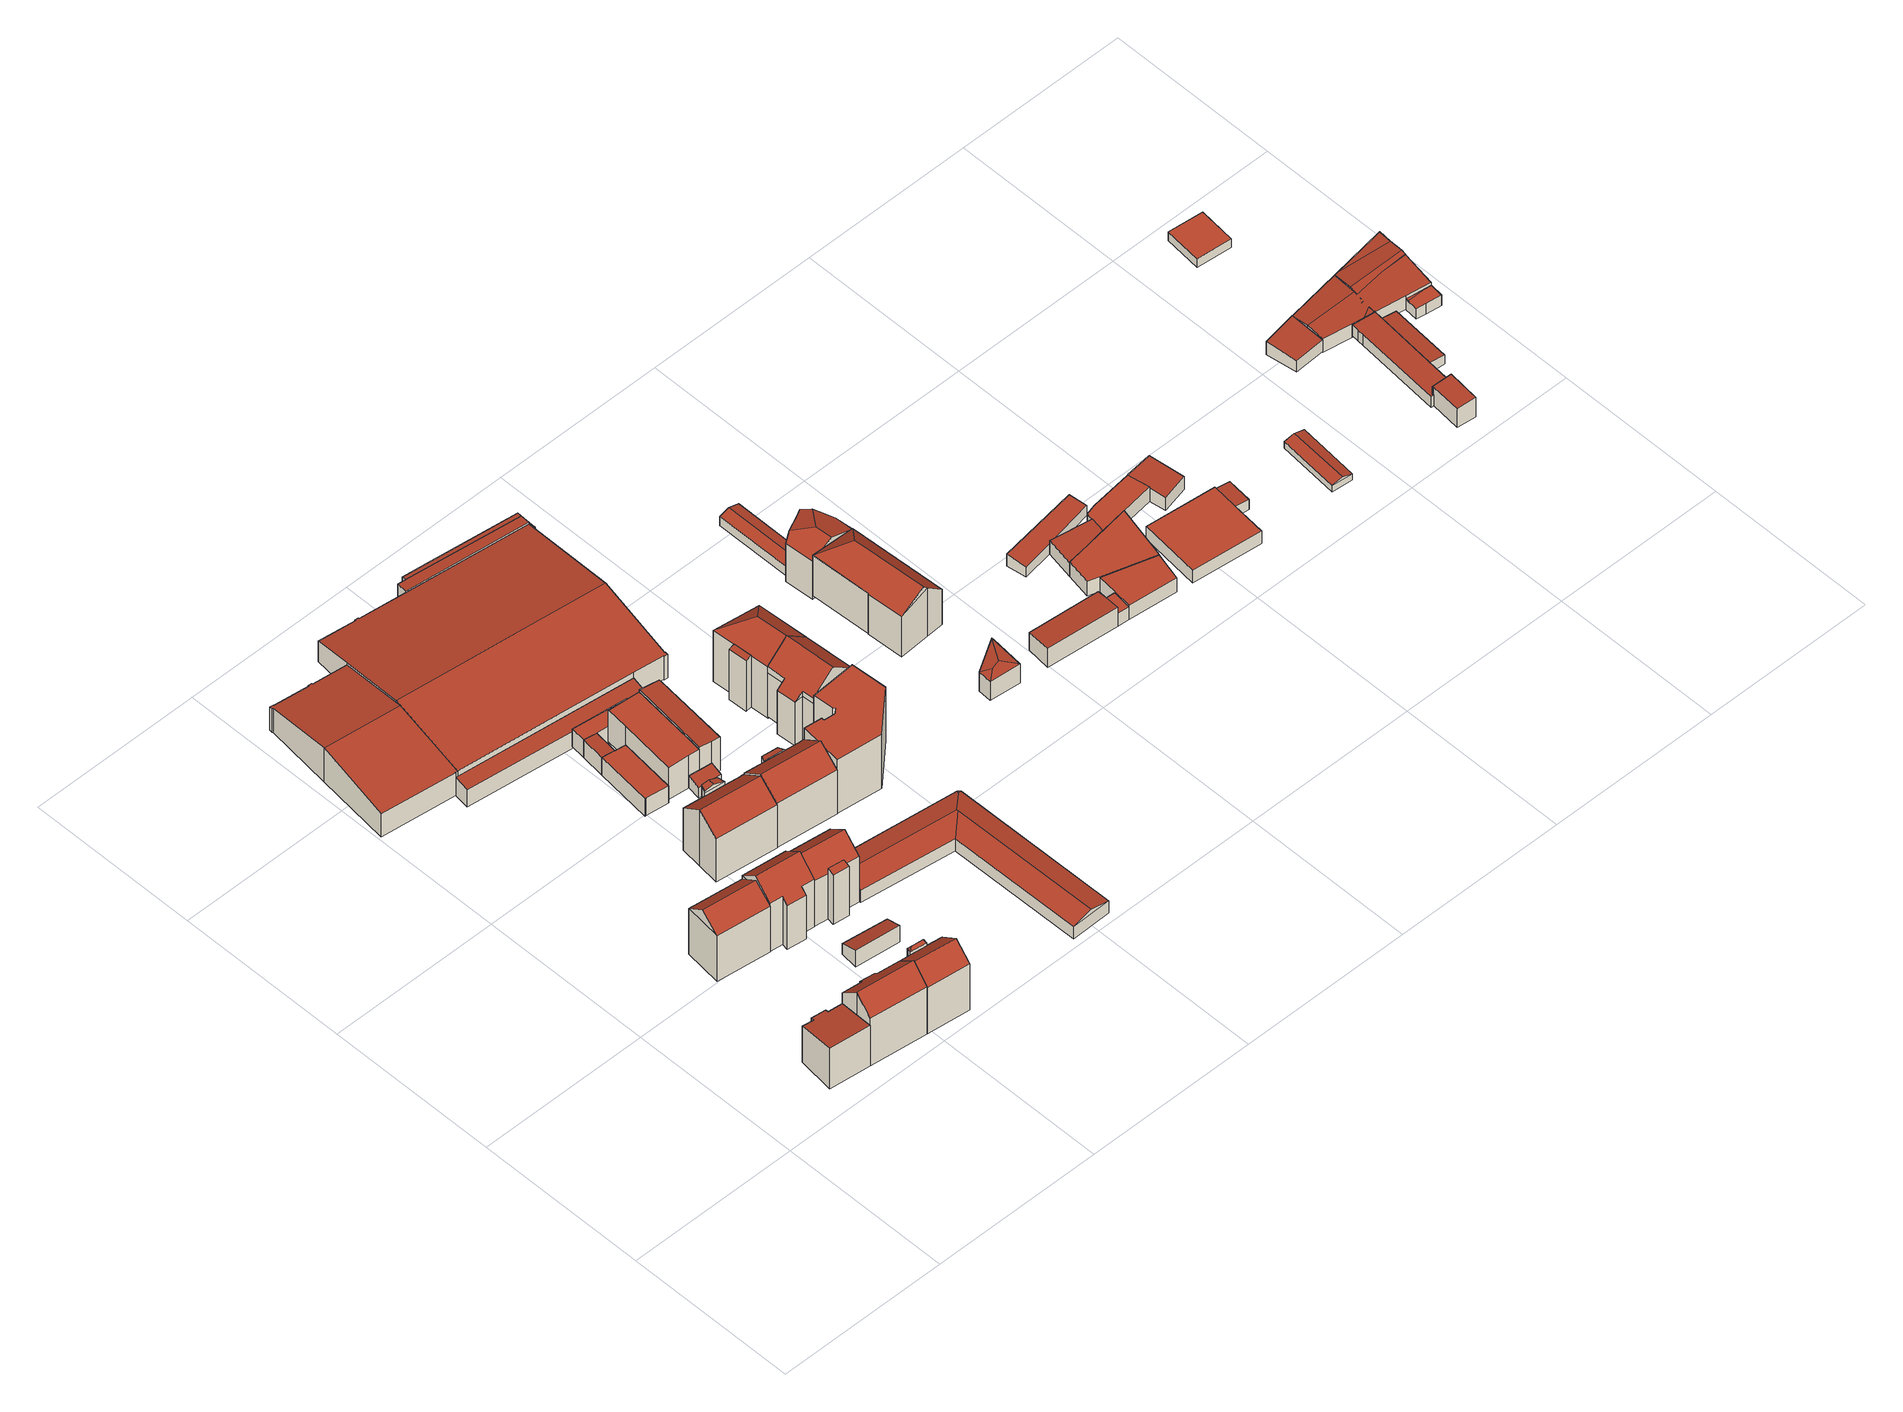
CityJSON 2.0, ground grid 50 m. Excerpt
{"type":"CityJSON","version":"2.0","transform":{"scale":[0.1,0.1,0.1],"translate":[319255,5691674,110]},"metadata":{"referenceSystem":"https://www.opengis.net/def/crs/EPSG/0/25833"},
"CityObjects":{
"building1":{"type":"Building","attributes":{"Dachtyp_tdc":"tdcPolyFlatRoof","Gemeindeschluessel":14713000,"Dachneigung":8.55,"QualitaetDacherkennung":63,"Geometrietyp2DReferenz":"3000","function":"31001_9998","roofType":"2100","measuredHeight":13.98},"geometry":[{"type":"MultiSurface","lod":"2","boundaries":[[[0,1,2,3]],[[1,4,5,2]],[[4,6,7,5]],[[6,8,9,7]],[[8,10,11,9]],[[10,12,13,11]],[[12,14,15,13]],[[14,0,3,15]],[[14,12,10,8,6,4,1,0]],[[3,2,5,7,9,11,13,15]]],"semantics":{"surfaces":[{"type":"WallSurface"},{"type":"RoofSurface"},{"type":"GroundSurface"}],"values":[0,0,0,0,0,0,0,0,1,2]}}]},
"building2":{"type":"Building","attributes":{"Dachtyp_tdc":"tdcGableRoof","Gemeindeschluessel":14713000,"Dachneigung":40.74,"QualitaetDacherkennung":62,"Geometrietyp2DReferenz":"3000","function":"31001_9998","roofType":"3100","measuredHeight":20.69},"geometry":[{"type":"MultiSurface","lod":"2","boundaries":[[[16,17,18,19]],[[17,20,21,18]],[[20,22,23,21]],[[22,24,25,23]],[[24,26,27,25]],[[26,28,29,27]],[[28,30,31,29]],[[30,32,33,31]],[[32,34,35,33]],[[34,16,19,35]],[[30,28,26,24,22,20,17,16]],[[16,34,32,30]],[[19,18,21,23,25,27,29,31,33,35]]],"semantics":{"surfaces":[{"type":"WallSurface"},{"type":"RoofSurface"},{"type":"GroundSurface"}],"values":[0,0,0,0,0,0,0,0,0,0,1,1,2]}}]},
"building3":{"type":"Building","attributes":{"Dachtyp_tdc":"tdcFreeFormRoof","Gemeindeschluessel":14713000,"Dachneigung":36.18,"QualitaetDacherkennung":68,"Geometrietyp2DReferenz":"3000","function":"31001_9998","roofType":"5000","measuredHeight":19.7},"geometry":[{"type":"MultiSurface","lod":"2","boundaries":[[[36,37,38,39]],[[37,40,41,38]],[[40,42,43,41]],[[42,36,39,43]],[[44,37,36,45]],[[40,44,45,42]],[[40,37,44]],[[36,42,45]],[[39,38,41,43]]],"semantics":{"surfaces":[{"type":"WallSurface"},{"type":"RoofSurface"},{"type":"GroundSurface"}],"values":[0,0,0,0,1,1,0,0,2]}}]},
"building4":{"type":"Building","attributes":{"Gemeindeschluessel":14713000,"Geometrietyp2DReferenz":"3000","function":"31001_9998","roofType":"9999"},"children":["building4-1","building4-2"]},
"building4-1":{"type":"BuildingPart","attributes":{"Dachtyp_tdc":"tdcGableRoof","Dachneigung":37.75,"QualitaetDacherkennung":62,"Geometrietyp2DReferenz":"3000","roofType":"3100","measuredHeight":20.09},"parents":["building4"],"geometry":[{"type":"MultiSurface","lod":"2","boundaries":[[[46,47,48,49]],[[47,50,51,48]],[[52,53,54,55]],[[53,56,57,54]],[[56,58,59,57]],[[58,60,61,59]],[[60,62,63,61]],[[62,46,49,63]],[[58,56,53,52,50,47,46]],[[46,62,60,58]],[[49,48,51,55,54,57,59,61,63]],[[52,55,51,50]]],"semantics":{"surfaces":[{"type":"WallSurface"},{"type":"RoofSurface"},{"type":"GroundSurface"},{"type":"ClosureSurface"}],"values":[0,0,0,0,0,0,0,0,1,1,2,3]}}]},
"building4-2":{"type":"BuildingPart","attributes":{"Dachtyp_tdc":"tdcFreeFormRoof","Dachneigung":59.88,"QualitaetDacherkennung":22,"Geometrietyp2DReferenz":"3000","roofType":"5000","measuredHeight":17.81},"parents":["building4"],"geometry":[{"type":"MultiSurface","lod":"2","boundaries":[[[64,65,66,67]],[[65,68,54,66]],[[68,69,52,55,54]],[[70,64,67,51,50]],[[71,69,68,65]],[[72,71,65,64]],[[72,64,70]],[[71,72,70,69]],[[67,66,54,55,51]],[[50,52,69,70]],[[50,51,55,52]]],"semantics":{"surfaces":[{"type":"WallSurface"},{"type":"RoofSurface"},{"type":"GroundSurface"},{"type":"ClosureSurface"}],"values":[0,0,0,0,1,1,1,1,2,0,3]}}]},
"building5":{"type":"Building","attributes":{"Dachtyp_tdc":"tdcFreeFormRoof","Gemeindeschluessel":14713000,"Dachneigung":38.93,"QualitaetDacherkennung":70,"Geometrietyp2DReferenz":"3000","function":"31001_9998","roofType":"5000","measuredHeight":21},"geometry":[{"type":"MultiSurface","lod":"2","boundaries":[[[73,74,75,76]],[[74,77,78,75]],[[77,79,80,78]],[[79,81,82,80]],[[81,83,84,82]],[[83,85,86,84]],[[85,87,88,86]],[[87,73,76,88]],[[89,77,74,90]],[[87,85,83,81,79,89,90,73]],[[79,77,89]],[[74,73,90]],[[76,75,78,80,82,84,86,88]]],"semantics":{"surfaces":[{"type":"WallSurface"},{"type":"RoofSurface"},{"type":"GroundSurface"}],"values":[0,0,0,0,0,0,0,0,1,1,0,0,2]}}]},
"building6":{"type":"Building","attributes":{"Dachtyp_tdc":"tdcPolyFlatRoof","Gemeindeschluessel":14713000,"Dachneigung":20.91,"QualitaetDacherkennung":75,"Geometrietyp2DReferenz":"3000","function":"31001_9998","roofType":"2100","measuredHeight":5.64},"geometry":[{"type":"MultiSurface","lod":"2","boundaries":[[[91,92,93,94]],[[92,95,96,93]],[[95,97,98,96]],[[97,91,94,98]],[[97,95,92,91]],[[94,93,96,98]]],"semantics":{"surfaces":[{"type":"WallSurface"},{"type":"RoofSurface"},{"type":"GroundSurface"}],"values":[0,0,0,0,1,2]}}]},
"building7":{"type":"Building","attributes":{"Gemeindeschluessel":14713000,"Geometrietyp2DReferenz":"3000","function":"31001_9998","roofType":"9999"},"children":["building7-1","building7-2"]},
"building7-1":{"type":"BuildingPart","attributes":{"Dachtyp_tdc":"tdcPolyFlatRoof","Dachneigung":16.16,"QualitaetDacherkennung":79,"Geometrietyp2DReferenz":"3000","roofType":"2100","measuredHeight":17.42},"parents":["building7"],"geometry":[{"type":"MultiSurface","lod":"2","boundaries":[[[99,100,101,102,103]],[[104,105,106]],[[104,107,108,105]],[[107,99,103,108]],[[107,104,100,99]],[[103,102,105,108]],[[104,106,101,100]],[[106,105,102,101]]],"semantics":{"surfaces":[{"type":"WallSurface"},{"type":"RoofSurface"},{"type":"GroundSurface"},{"type":"ClosureSurface"}],"values":[0,0,0,0,1,2,0,3]}}]},
"building7-2":{"type":"BuildingPart","attributes":{"Dachtyp_tdc":"tdcGableRoof","Dachneigung":40.2,"QualitaetDacherkennung":56,"Geometrietyp2DReferenz":"3000","roofType":"3100","measuredHeight":20.15},"parents":["building7"],"geometry":[{"type":"MultiSurface","lod":"2","boundaries":[[[101,109,110,102]],[[109,111,112,110]],[[111,113,114,112]],[[113,115,116,114]],[[115,117,118,116]],[[117,119,120,118]],[[119,106,105,120]],[[117,115,113,111]],[[111,109,101,106,119,117]],[[102,110,112,114,116,118,120,105]],[[102,105,106,101]]],"semantics":{"surfaces":[{"type":"WallSurface"},{"type":"RoofSurface"},{"type":"GroundSurface"},{"type":"ClosureSurface"}],"values":[0,0,0,0,0,0,0,1,1,2,3]}}]},
"building8":{"type":"Building","attributes":{"Gemeindeschluessel":14713000,"Geometrietyp2DReferenz":"3000","function":"31001_9998","roofType":"9999"},"children":["building8-1","building8-2"]},
"building8-1":{"type":"BuildingPart","attributes":{"Dachtyp_tdc":"tdcGableRoof","Dachneigung":37.31,"QualitaetDacherkennung":76,"Geometrietyp2DReferenz":"3000","roofType":"3100","measuredHeight":19.15},"parents":["building8"],"geometry":[{"type":"MultiSurface","lod":"2","boundaries":[[[121,122,123,124]],[[122,125,126,123]],[[125,127,128,126]],[[127,129,130,128]],[[131,132,133,134]],[[132,135,136,133]],[[135,137,138,136]],[[137,139,140,138]],[[139,141,142,140]],[[141,143,144,142]],[[143,145,146,144]],[[145,147,148,146]],[[147,149,150,148]],[[149,121,124,150]],[[145,143,141,139,137,135,132,131,129,127,125,122]],[[122,121,149,147,145]],[[124,123,126,128,130,134,133,136,138,140,142,144,146,148,150]],[[134,130,129,131]]],"semantics":{"surfaces":[{"type":"WallSurface"},{"type":"RoofSurface"},{"type":"GroundSurface"},{"type":"ClosureSurface"}],"values":[0,0,0,0,0,0,0,0,0,0,0,0,0,0,1,1,2,3]}}]},
"building8-2":{"type":"BuildingPart","attributes":{"Dachtyp_tdc":"tdcGableRoof","Dachneigung":18.4,"QualitaetDacherkennung":26,"Geometrietyp2DReferenz":"3000","roofType":"3100","measuredHeight":16.62},"parents":["building8"],"geometry":[{"type":"MultiSurface","lod":"2","boundaries":[[[128,151,152,133,134,130]],[[153,154,151,128]],[[154,155,152,151]],[[155,156,133,152]],[[156,157,131,134,133]],[[158,153,128,130,129]],[[159,160,161,162,163]],[[156,164,162,161,157]],[[155,164,156]],[[154,163,162,164,155]],[[153,159,163,154]],[[158,160,159,153]],[[157,161,160,158]],[[129,131,157,158]],[[129,130,134,131]]],"semantics":{"surfaces":[{"type":"GroundSurface"},{"type":"WallSurface"},{"type":"RoofSurface"},{"type":"ClosureSurface"}],"values":[0,1,1,1,1,1,2,2,1,1,1,1,1,1,3]}}]},
"building9":{"type":"Building","attributes":{"Gemeindeschluessel":14713000,"Geometrietyp2DReferenz":"3000","function":"31001_9998","roofType":"9999"},"children":["building9-1","building9-2","building9-3"]},
"building9-1":{"type":"BuildingPart","attributes":{"Dachtyp_tdc":"tdcPolyFlatRoof","Dachneigung":0,"QualitaetDacherkennung":80,"Geometrietyp2DReferenz":"3000","roofType":"1000","measuredHeight":5.87},"parents":["building9"],"geometry":[{"type":"MultiSurface","lod":"2","boundaries":[[[165,166,167,168,169]],[[166,170,171,167]],[[170,172,173,171]],[[172,174,175,173]],[[174,176,177,175]],[[174,172,170,166,165,178,176]],[[177,168,167,171,173,175]],[[169,178,165]],[[168,177,176,178,169]]],"semantics":{"surfaces":[{"type":"WallSurface"},{"type":"RoofSurface"},{"type":"GroundSurface"},{"type":"ClosureSurface"}],"values":[0,0,0,0,0,1,2,0,3]}}]},
"building9-2":{"type":"BuildingPart","attributes":{"Dachtyp_tdc":"tdcPolyFlatRoof","Dachneigung":4.27,"QualitaetDacherkennung":74,"Geometrietyp2DReferenz":"3000","roofType":"2100","measuredHeight":6.01},"parents":["building9"],"geometry":[{"type":"MultiSurface","lod":"2","boundaries":[[[179,169,168,180]],[[181,182,183,177,176]],[[181,178,169,179,184,182]],[[183,180,168,177]],[[179,180,183,182,184]],[[176,178,181]],[[177,168,169,178,176]]],"semantics":{"surfaces":[{"type":"WallSurface"},{"type":"RoofSurface"},{"type":"GroundSurface"},{"type":"ClosureSurface"}],"values":[0,0,1,2,3,0,3]}}]},
"building9-3":{"type":"BuildingPart","attributes":{"Dachtyp_tdc":"tdcPolyFlatRoof","Dachneigung":0,"QualitaetDacherkennung":59,"Geometrietyp2DReferenz":"3000","roofType":"1000","measuredHeight":5.96},"parents":["building9"],"geometry":[{"type":"MultiSurface","lod":"2","boundaries":[[[185,186,187,188]],[[186,189,190,187]],[[189,191,192,190]],[[191,193,179,180,192]],[[182,194,195,183]],[[194,185,188,195]],[[194,182,184,193,191,189,186,185]],[[188,187,190,192,180,183,195]],[[184,179,193]],[[183,180,179,184,182]]],"semantics":{"surfaces":[{"type":"WallSurface"},{"type":"RoofSurface"},{"type":"GroundSurface"},{"type":"ClosureSurface"}],"values":[0,0,0,0,0,0,1,2,0,3]}}]},
"building10":{"type":"Building","attributes":{"Gemeindeschluessel":14713000,"Geometrietyp2DReferenz":"3000","function":"31001_2000","roofType":"9999"},"children":["building10-1","building10-2","building10-3","building10-4","building10-5"]},
"building10-1":{"type":"BuildingPart","attributes":{"Dachtyp_tdc":"tdcPolyFlatRoof","Dachneigung":4.97,"QualitaetDacherkennung":54,"Geometrietyp2DReferenz":"3000","roofType":"2100","measuredHeight":7.38},"parents":["building10"],"geometry":[{"type":"MultiSurface","lod":"2","boundaries":[[[196,197,198,199,200]],[[197,201,202,198]],[[203,204,205,201,197,196]],[[199,198,202,206,207]],[[206,202,201,205]],[[207,206,205,204,203,208]],[[200,208,203,196]],[[200,199,207,208]]],"semantics":{"surfaces":[{"type":"WallSurface"},{"type":"RoofSurface"},{"type":"GroundSurface"},{"type":"ClosureSurface"}],"values":[0,0,1,2,3,3,0,3]}}]},
"building10-2":{"type":"BuildingPart","attributes":{"Dachtyp_tdc":"tdcPolyFlatRoof","Dachneigung":4.65,"QualitaetDacherkennung":48,"Geometrietyp2DReferenz":"3000","roofType":"2100","measuredHeight":7.55},"parents":["building10"],"geometry":[{"type":"MultiSurface","lod":"2","boundaries":[[[209,210,202,201]],[[209,211,212,210]],[[211,213,214,212]],[[213,215,216,214]],[[215,217,218,216]],[[217,219,220,221,218]],[[222,219,217,215,213,211,209,201,205,204,203]],[[207,206,202,210,212,214,216,218,221,223]],[[205,206,207,208,203,204]],[[201,202,206,205]],[[224,220,219,222]],[[224,223,221,220]],[[203,208,224,222]],[[208,207,223,224]]],"semantics":{"surfaces":[{"type":"WallSurface"},{"type":"RoofSurface"},{"type":"GroundSurface"},{"type":"ClosureSurface"}],"values":[0,0,0,0,0,0,1,2,3,3,0,3,0,3]}}]},
"building10-3":{"type":"BuildingPart","attributes":{"Dachtyp_tdc":"tdcPolyFlatRoof","Dachneigung":5.81,"QualitaetDacherkennung":66,"Geometrietyp2DReferenz":"3000","roofType":"2100","measuredHeight":6.08},"parents":["building10"],"geometry":[{"type":"MultiSurface","lod":"2","boundaries":[[[225,226,227,228]],[[226,229,230,227]],[[229,231,232,230]],[[231,233,234,232]],[[233,231,229,226,225,235]],[[228,227,230,232,234,236]],[[236,234,233,235]],[[228,236,235,225]]],"semantics":{"surfaces":[{"type":"WallSurface"},{"type":"RoofSurface"},{"type":"GroundSurface"},{"type":"ClosureSurface"}],"values":[0,0,0,0,1,2,3,3]}}]},
"building10-4":{"type":"BuildingPart","attributes":{"Dachtyp_tdc":"tdcGableRoof","Dachneigung":10.04,"QualitaetDacherkennung":28,"Geometrietyp2DReferenz":"3000","roofType":"3100","measuredHeight":11.63},"parents":["building10"],"geometry":[{"type":"MultiSurface","lod":"2","boundaries":[[[237,238,239,232]],[[238,240,241,239]],[[240,242,243,241]],[[242,244,245,243]],[[244,246,247,245]],[[246,248,249,247]],[[248,250,251,249]],[[250,252,253,251]],[[252,254,255,253]],[[254,256,257,255]],[[256,258,259,257]],[[258,260,261,259]],[[262,263,234,236]],[[263,237,232,234]],[[264,265,260,258,256,254,252,250,248,246,244,242,240]],[[240,238,237,263,262,264]],[[232,239,241,243,245,247,249,251,253,255,257,259,261,266,267,236,234]],[[267,266,265,264]],[[266,261,260,265]],[[267,264,262,236]]],"semantics":{"surfaces":[{"type":"WallSurface"},{"type":"RoofSurface"},{"type":"GroundSurface"},{"type":"ClosureSurface"}],"values":[0,0,0,0,0,0,0,0,0,0,0,0,0,0,1,1,2,3,3,3]}}]},
"building10-5":{"type":"BuildingPart","attributes":{"Dachtyp_tdc":"tdcGableRoof","Dachneigung":10.08,"QualitaetDacherkennung":21,"Geometrietyp2DReferenz":"3000","roofType":"3100","measuredHeight":12.18},"parents":["building10"],"geometry":[{"type":"MultiSurface","lod":"2","boundaries":[[[268,269,270,271]],[[269,272,273,270]],[[272,274,228,273]],[[274,225,228]],[[275,276,277,261,260]],[[276,278,279,277]],[[278,280,281,279]],[[280,282,283,281]],[[282,284,285,283]],[[284,200,199,285]],[[220,286,223,221]],[[286,287,288,223]],[[287,289,290,288]],[[289,291,292,290]],[[291,268,271,292]],[[287,286,220,224,208,200,284,282,280,278,276,275,293]],[[293,294,274,272,269,268,291,289,287]],[[271,270,273,228,236,267,266,261,277,279,281,283,285,199,207,223,221,223,288,290,292]],[[294,262,235,225,274]],[[228,225,235,236]],[[265,264,262,294,293]],[[266,267,264,265]],[[267,236,235,262,264]],[[275,260,265,293]],[[266,265,260,261]],[[207,199,200,208]],[[223,207,208,224]],[[221,223,224,220]]],"semantics":{"surfaces":[{"type":"WallSurface"},{"type":"RoofSurface"},{"type":"GroundSurface"},{"type":"ClosureSurface"}],"values":[0,0,0,0,0,0,0,0,0,0,0,0,0,0,0,1,1,2,0,3,0,3,3,0,3,3,3,3]}}]},
"building11":{"type":"Building","attributes":{"Dachtyp_tdc":"tdcFreeFormRoof","Gemeindeschluessel":14713000,"Dachneigung":14.7,"QualitaetDacherkennung":92,"Geometrietyp2DReferenz":"3000","function":"31001_9998","roofType":"5000","measuredHeight":5.63},"geometry":[{"type":"MultiSurface","lod":"2","boundaries":[[[295,296,297,298]],[[296,299,300,297]],[[299,301,302,300]],[[301,303,304,302]],[[303,305,306,304]],[[305,307,308,306]],[[307,309,310,308]],[[309,295,298,310]],[[309,311,295]],[[311,309,307]],[[312,313,311,307,305]],[[314,312,305,303]],[[314,303,301]],[[315,313,312,314,301,299]],[[315,299,296]],[[311,313,315,296,295]],[[298,297,300,302,304,306,308,310]]],"semantics":{"surfaces":[{"type":"WallSurface"},{"type":"RoofSurface"},{"type":"GroundSurface"}],"values":[0,0,0,0,0,0,0,0,0,0,1,1,0,1,1,1,2]}}]},
"building12":{"type":"Building","attributes":{"Dachtyp_tdc":"tdcPolyFlatRoof","Gemeindeschluessel":14713000,"Dachneigung":6.63,"QualitaetDacherkennung":75,"Geometrietyp2DReferenz":"3000","function":"31001_9998","roofType":"2100","measuredHeight":3.94},"geometry":[{"type":"MultiSurface","lod":"2","boundaries":[[[316,317,318,319]],[[317,320,321,318]],[[320,322,323,321]],[[322,324,325,323]],[[324,316,319,325]],[[324,322,320,317,316]],[[319,318,321,323,325]]],"semantics":{"surfaces":[{"type":"WallSurface"},{"type":"RoofSurface"},{"type":"GroundSurface"}],"values":[0,0,0,0,0,1,2]}}]},
"building13":{"type":"Building","attributes":{"Dachtyp_tdc":"tdcPolyFlatRoof","Gemeindeschluessel":14713000,"Dachneigung":2.78,"QualitaetDacherkennung":83,"Geometrietyp2DReferenz":"3000","function":"31001_9998","roofType":"2100","measuredHeight":11.24},"geometry":[{"type":"MultiSurface","lod":"2","boundaries":[[[326,327,328,329]],[[327,330,331,328]],[[330,332,333,331]],[[332,334,335,333]],[[334,336,337,335]],[[336,338,339,337]],[[338,340,341,339]],[[340,326,329,341]],[[340,338,336,334,332,330,327,326]],[[329,328,331,333,335,337,339,341]]],"semantics":{"surfaces":[{"type":"WallSurface"},{"type":"RoofSurface"},{"type":"GroundSurface"}],"values":[0,0,0,0,0,0,0,0,1,2]}}]},
"building14":{"type":"Building","attributes":{"Gemeindeschluessel":14713000,"Geometrietyp2DReferenz":"3000","function":"31001_9998","roofType":"9999"},"children":["building14-1","building14-2"]},
"building14-1":{"type":"BuildingPart","attributes":{"Dachtyp_tdc":"tdcPolyFlatRoof","Dachneigung":11.99,"QualitaetDacherkennung":39,"Geometrietyp2DReferenz":"3000","roofType":"2100","measuredHeight":14.97},"parents":["building14"],"geometry":[{"type":"MultiSurface","lod":"2","boundaries":[[[342,343,344,345,346]],[[347,348,349]],[[347,350,351,348]],[[350,342,346,351]],[[350,347,343,342]],[[346,345,348,351]],[[349,344,343,347]],[[349,348,345,344]]],"semantics":{"surfaces":[{"type":"WallSurface"},{"type":"RoofSurface"},{"type":"GroundSurface"},{"type":"ClosureSurface"}],"values":[0,0,0,0,1,2,0,3]}}]},
"building14-2":{"type":"BuildingPart","attributes":{"Dachtyp_tdc":"tdcGableRoof","Dachneigung":37.48,"QualitaetDacherkennung":83,"Geometrietyp2DReferenz":"3000","roofType":"3100","measuredHeight":19.53},"parents":["building14"],"geometry":[{"type":"MultiSurface","lod":"2","boundaries":[[[344,352,353,345]],[[352,354,355,353]],[[354,356,357,355]],[[356,358,359,357]],[[358,360,361,359]],[[360,362,363,361]],[[362,364,365,363]],[[364,366,367,365]],[[366,368,369,367]],[[368,370,371,369]],[[370,372,348,371]],[[372,349,348]],[[368,366,364,362,360]],[[360,358,356,354,352,344,349,372,370,368]],[[345,353,355,357,359,361,363,365,367,369,371,348]],[[345,348,349,344]]],"semantics":{"surfaces":[{"type":"WallSurface"},{"type":"RoofSurface"},{"type":"GroundSurface"},{"type":"ClosureSurface"}],"values":[0,0,0,0,0,0,0,0,0,0,0,0,1,1,2,3]}}]},
"building15":{"type":"Building","attributes":{"Dachtyp_tdc":"tdcPolyFlatRoof","Gemeindeschluessel":14713000,"Dachneigung":5.17,"QualitaetDacherkennung":82,"Geometrietyp2DReferenz":"3000","function":"31001_9998","roofType":"2100","measuredHeight":11.94},"geometry":[{"type":"MultiSurface","lod":"2","boundaries":[[[373,374,329,328]],[[374,375,341,329]],[[375,376,377,341]],[[376,378,379,377]],[[378,380,381,379]],[[380,382,383,381]],[[382,373,328,383]],[[382,380,378,376,375,374,373]],[[328,329,341,377,379,381,383]]],"semantics":{"surfaces":[{"type":"WallSurface"},{"type":"RoofSurface"},{"type":"GroundSurface"}],"values":[0,0,0,0,0,0,0,1,2]}}]},
"building16":{"type":"Building","attributes":{"Dachtyp_tdc":"tdcPolyFlatRoof","Gemeindeschluessel":14713000,"Dachneigung":0,"QualitaetDacherkennung":53,"Geometrietyp2DReferenz":"3000","function":"31001_9998","roofType":"1000","measuredHeight":18.33},"geometry":[{"type":"MultiSurface","lod":"2","boundaries":[[[384,385,386,387]],[[385,388,389,386]],[[388,390,391,389]],[[390,392,393,391]],[[392,394,395,393]],[[394,396,397,395]],[[396,398,399,397]],[[398,400,401,399]],[[400,402,403,401]],[[402,404,405,403]],[[404,384,387,405]],[[404,402,400,398,396,394,392,390,388,385,384]],[[387,386,389,391,393,395,397,399,401,403,405]]],"semantics":{"surfaces":[{"type":"WallSurface"},{"type":"RoofSurface"},{"type":"GroundSurface"}],"values":[0,0,0,0,0,0,0,0,0,0,0,1,2]}}]},
"building17":{"type":"Building","attributes":{"Dachtyp_tdc":"tdcFreeFormRoof","Gemeindeschluessel":14713000,"Dachneigung":38.51,"QualitaetDacherkennung":58,"Geometrietyp2DReferenz":"3000","function":"31001_9998","roofType":"5000","measuredHeight":22.49},"geometry":[{"type":"MultiSurface","lod":"2","boundaries":[[[406,407,408,409]],[[407,410,411,408]],[[410,412,413,411]],[[412,414,415,413]],[[414,416,417,415]],[[416,418,419,417]],[[418,420,421,419]],[[420,422,423,421]],[[422,424,425,423]],[[424,406,409,425]],[[424,422,426,427,428,429,430,431,432,433]],[[434,435,430,429]],[[412,435,434,414]],[[414,434,429,428,416]],[[410,431,430,435,412]],[[424,433,406]],[[406,433,432,407]],[[407,432,431,410]],[[416,428,427,418]],[[418,427,426,420]],[[420,426,422]],[[409,408,411,413,415,417,419,421,423,425]]],"semantics":{"surfaces":[{"type":"WallSurface"},{"type":"RoofSurface"},{"type":"GroundSurface"}],"values":[0,0,0,0,0,0,0,0,0,0,1,1,0,0,0,0,0,0,0,0,0,2]}}]},
"building18":{"type":"Building","attributes":{"Gemeindeschluessel":14713000,"Geometrietyp2DReferenz":"3000","function":"31001_9998","roofType":"9999"},"children":["building18-1","building18-2"]},
"building18-1":{"type":"BuildingPart","attributes":{"Dachtyp_tdc":"tdcPolyFlatRoof","Dachneigung":8.89,"QualitaetDacherkennung":85,"Geometrietyp2DReferenz":"3000","roofType":"2100","measuredHeight":17.64},"parents":["building18"],"geometry":[{"type":"MultiSurface","lod":"2","boundaries":[[[436,437,438,439]],[[436,440,441,437]],[[438,442,443,439]],[[437,441,444,442,438]],[[440,443,445]],[[440,436,439,443]],[[440,445,444,441]],[[445,443,442,444]]],"semantics":{"surfaces":[{"type":"WallSurface"},{"type":"RoofSurface"},{"type":"GroundSurface"},{"type":"ClosureSurface"}],"values":[0,1,2,0,0,0,0,3]}}]},
"building18-2":{"type":"BuildingPart","attributes":{"Dachtyp_tdc":"tdcHipAndGableRoof","Dachneigung":40.16,"QualitaetDacherkennung":66,"Geometrietyp2DReferenz":"3000","roofType":"5000","measuredHeight":23.04},"parents":["building18"],"geometry":[{"type":"MultiSurface","lod":"2","boundaries":[[[446,445,443,447]],[[444,448,449,442]],[[448,450,451,449]],[[450,435,452,451]],[[435,453,454,452]],[[453,446,447,454]],[[450,448,455]],[[448,444,445,446,453,455]],[[453,435,450,455]],[[447,443,442,449,451,452,454]],[[444,442,443,445]]],"semantics":{"surfaces":[{"type":"WallSurface"},{"type":"RoofSurface"},{"type":"GroundSurface"},{"type":"ClosureSurface"}],"values":[0,0,0,0,0,0,1,1,1,2,3]}}]},
"building19":{"type":"Building","attributes":{"Dachtyp_tdc":"tdcFreeFormRoof","Gemeindeschluessel":14713000,"Dachneigung":10.17,"QualitaetDacherkennung":41,"Geometrietyp2DReferenz":"3000","function":"31001_2000","roofType":"5000","measuredHeight":7.17},"geometry":[{"type":"MultiSurface","lod":"2","boundaries":[[[456,457,458,459]],[[457,460,461,458]],[[460,462,463,461]],[[462,464,465,463]],[[464,456,459,465]],[[466,467,464,462]],[[466,462,460]],[[468,467,466,460,457]],[[468,457,456]],[[467,468,456,464]],[[459,458,461,463,465]]],"semantics":{"surfaces":[{"type":"WallSurface"},{"type":"RoofSurface"},{"type":"GroundSurface"}],"values":[0,0,0,0,0,1,1,1,1,1,2]}}]},
"building20":{"type":"Building","attributes":{"Dachtyp_tdc":"tdcFreeFormRoof","Gemeindeschluessel":14713000,"Dachneigung":42.39,"QualitaetDacherkennung":50,"Geometrietyp2DReferenz":"3000","function":"31001_9998","roofType":"5000","measuredHeight":17.77},"geometry":[{"type":"MultiSurface","lod":"2","boundaries":[[[469,470,471,472]],[[470,473,474,471]],[[473,475,476,474]],[[475,477,478,476]],[[477,479,480,478]],[[479,481,482,480]],[[481,469,472,482]],[[483,484,475,473]],[[481,485,484,483,470,469]],[[479,477,475,484,485]],[[473,470,483]],[[481,479,485]],[[472,471,474,476,478,480,482]]],"semantics":{"surfaces":[{"type":"WallSurface"},{"type":"RoofSurface"},{"type":"GroundSurface"}],"values":[0,0,0,0,0,0,0,1,1,1,0,0,2]}}]},
"building21":{"type":"Building","attributes":{"Dachtyp_tdc":"tdcFreeFormRoof","Gemeindeschluessel":14713000,"Dachneigung":21.31,"QualitaetDacherkennung":40,"Geometrietyp2DReferenz":"3000","function":"31001_9998","roofType":"5000","measuredHeight":15.97},"geometry":[{"type":"MultiSurface","lod":"2","boundaries":[[[486,487,488,489]],[[487,490,491,488]],[[490,492,493,491]],[[492,494,495,493]],[[494,496,497,495]],[[496,498,499,497]],[[498,500,501,499]],[[500,486,489,501]],[[502,492,490,503,504]],[[505,504,503,487,486,500]],[[498,496,494,502,504,505]],[[494,492,502]],[[490,487,503]],[[500,498,505]],[[489,488,491,493,495,497,499,501]]],"semantics":{"surfaces":[{"type":"WallSurface"},{"type":"RoofSurface"},{"type":"GroundSurface"}],"values":[0,0,0,0,0,0,0,0,1,1,1,0,0,0,2]}}]},
"building22":{"type":"Building","attributes":{"Dachtyp_tdc":"tdcGableRoof","Gemeindeschluessel":14713000,"Dachneigung":17.07,"QualitaetDacherkennung":93,"Geometrietyp2DReferenz":"3000","function":"31001_9998","roofType":"3100","measuredHeight":3.94},"geometry":[{"type":"MultiSurface","lod":"2","boundaries":[[[506,507,508,509]],[[507,510,511,508]],[[510,512,513,511]],[[512,506,509,513]],[[510,507,514]],[[506,512,515]],[[507,506,515,514]],[[512,510,514,515]],[[509,508,511,513]]],"semantics":{"surfaces":[{"type":"WallSurface"},{"type":"RoofSurface"},{"type":"GroundSurface"}],"values":[0,0,0,0,0,0,1,1,2]}}]},
"building23":{"type":"Building","attributes":{"Gemeindeschluessel":14713000,"Geometrietyp2DReferenz":"3000","function":"31001_2000","roofType":"9999"},"children":["building23-1","building23-2","building23-3","building23-4","building23-5","building23-6","building23-7"]},
"building23-1":{"type":"BuildingPart","attributes":{"Dachtyp_tdc":"tdcPolyFlatRoof","Dachneigung":0,"QualitaetDacherkennung":48,"Geometrietyp2DReferenz":"3000","roofType":"1000","measuredHeight":5.03},"parents":["building23"],"geometry":[{"type":"MultiSurface","lod":"2","boundaries":[[[516,517,518,519,520,521]],[[522,523,524,525,526]],[[523,527,528,529,524]],[[527,523,522,517,516,530,531]],[[520,519,525,524,529,532]],[[526,518,517,522]],[[526,525,519,518]],[[521,533,530,516]],[[531,528,527]],[[521,520,532,533]],[[532,529,528,531,530,533]]],"semantics":{"surfaces":[{"type":"WallSurface"},{"type":"RoofSurface"},{"type":"GroundSurface"},{"type":"ClosureSurface"}],"values":[0,0,0,1,2,0,3,0,0,3,3]}}]},
"building23-2":{"type":"BuildingPart","attributes":{"Dachtyp_tdc":"tdcPolyFlatRoof","Dachneigung":5.1,"QualitaetDacherkennung":88,"Geometrietyp2DReferenz":"3000","roofType":"2100","measuredHeight":6.62},"parents":["building23"],"geometry":[{"type":"MultiSurface","lod":"2","boundaries":[[[534,535,536,537,538]],[[539,540,541,542,543]],[[540,544,545,541]],[[544,534,538,545]],[[544,540,539,535,534]],[[538,537,542,541,545]],[[543,536,535,539]],[[543,542,537,536]]],"semantics":{"surfaces":[{"type":"WallSurface"},{"type":"RoofSurface"},{"type":"GroundSurface"},{"type":"ClosureSurface"}],"values":[0,0,0,0,1,2,0,3]}}]},
"building23-3":{"type":"BuildingPart","attributes":{"Dachtyp_tdc":"tdcPolyFlatRoof","Dachneigung":0,"QualitaetDacherkennung":42,"Geometrietyp2DReferenz":"3000","roofType":"1000","measuredHeight":4.9},"parents":["building23"],"geometry":[{"type":"MultiSurface","lod":"2","boundaries":[[[546,547,548,549]],[[547,550,551,548]],[[550,552,553,551]],[[554,521,520,555,556]],[[554,557,552,550,547,546,533,521]],[[520,532,549,548,551,553,555]],[[532,520,521,533]],[[549,532,533,546]],[[556,557,554]],[[555,553,552,557,556]]],"semantics":{"surfaces":[{"type":"WallSurface"},{"type":"RoofSurface"},{"type":"GroundSurface"},{"type":"ClosureSurface"}],"values":[0,0,0,0,1,2,3,3,0,3]}}]},
"building23-4":{"type":"BuildingPart","attributes":{"Dachtyp_tdc":"tdcPolyFlatRoof","Dachneigung":0,"QualitaetDacherkennung":44,"Geometrietyp2DReferenz":"3000","roofType":"1000","measuredHeight":4.84},"parents":["building23"],"geometry":[{"type":"MultiSurface","lod":"2","boundaries":[[[518,558,559,519]],[[558,560,561,562,559]],[[563,526,525,564,565]],[[526,563,560,558,518]],[[519,559,562,564,525]],[[565,561,560,563]],[[565,564,562,561]],[[519,525,526,518]]],"semantics":{"surfaces":[{"type":"WallSurface"},{"type":"RoofSurface"},{"type":"GroundSurface"},{"type":"ClosureSurface"}],"values":[0,0,0,1,2,0,3,3]}}]},
"building23-5":{"type":"BuildingPart","attributes":{"Dachtyp_tdc":"tdcPolyFlatRoof","Dachneigung":3.18,"QualitaetDacherkennung":78,"Geometrietyp2DReferenz":"3000","roofType":"2100","measuredHeight":5.33},"parents":["building23"],"geometry":[{"type":"MultiSurface","lod":"2","boundaries":[[[566,567,546,549,568]],[[528,566,568,529]],[[528,531,569,567,566]],[[568,549,532,529]],[[533,546,567,569,530]],[[533,532,549,546]],[[531,530,569]],[[532,533,530,531,528,529]]],"semantics":{"surfaces":[{"type":"WallSurface"},{"type":"RoofSurface"},{"type":"GroundSurface"},{"type":"ClosureSurface"}],"values":[0,0,1,2,0,3,0,3]}}]},
"building23-6":{"type":"BuildingPart","attributes":{"Dachtyp_tdc":"tdcPolyFlatRoof","Dachneigung":0,"QualitaetDacherkennung":81,"Geometrietyp2DReferenz":"3000","roofType":"1000","measuredHeight":4.42},"parents":["building23"],"geometry":[{"type":"MultiSurface","lod":"2","boundaries":[[[561,543,542,562]],[[536,565,564,537]],[[565,536,543,561]],[[562,542,537,564]],[[537,542,543,536]],[[562,564,565,561]]],"semantics":{"surfaces":[{"type":"WallSurface"},{"type":"RoofSurface"},{"type":"GroundSurface"},{"type":"ClosureSurface"}],"values":[0,0,1,2,3,3]}}]},
"building23-7":{"type":"BuildingPart","attributes":{"Dachtyp_tdc":"tdcPolyFlatRoof","Dachneigung":3.05,"QualitaetDacherkennung":86,"Geometrietyp2DReferenz":"3000","roofType":"2100","measuredHeight":4.96},"parents":["building23"],"geometry":[{"type":"MultiSurface","lod":"2","boundaries":[[[570,571,572,573]],[[571,556,555,572]],[[574,575,576,553,552]],[[575,570,573,576]],[[575,574,557,556,571,570]],[[573,572,555,553,576]],[[552,557,574]],[[553,555,556,557,552]]],"semantics":{"surfaces":[{"type":"WallSurface"},{"type":"RoofSurface"},{"type":"GroundSurface"},{"type":"ClosureSurface"}],"values":[0,0,0,0,1,2,0,3]}}]},
"building24":{"type":"Building","attributes":{"Dachtyp_tdc":"tdcPolyFlatRoof","Gemeindeschluessel":14713000,"Dachneigung":8.61,"QualitaetDacherkennung":80,"Geometrietyp2DReferenz":"3000","function":"31001_2000","roofType":"2100","measuredHeight":4.2},"geometry":[{"type":"MultiSurface","lod":"2","boundaries":[[[577,578,579,580]],[[578,581,582,579]],[[581,583,584,582]],[[583,585,586,584]],[[585,577,580,586]],[[585,583,581,578,577]],[[580,579,582,584,586]]],"semantics":{"surfaces":[{"type":"WallSurface"},{"type":"RoofSurface"},{"type":"GroundSurface"}],"values":[0,0,0,0,0,1,2]}}]},
"building25":{"type":"Building","attributes":{"Gemeindeschluessel":14713000,"Geometrietyp2DReferenz":"3000","function":"31001_2000","roofType":"9999"},"children":["building25-1","building25-2"]},
"building25-1":{"type":"BuildingPart","attributes":{"Dachtyp_tdc":"tdcPolyFlatRoof","Dachneigung":0,"QualitaetDacherkennung":29,"Geometrietyp2DReferenz":"3000","roofType":"1000","measuredHeight":4.27},"parents":["building25"],"geometry":[{"type":"MultiSurface","lod":"2","boundaries":[[[587,588,589,590]],[[588,591,592,593,589]],[[594,595,596,597,598]],[[595,587,590,596]],[[595,594,591,588,587]],[[590,589,593,597,596]],[[598,592,591,594]],[[598,597,593,592]]],"semantics":{"surfaces":[{"type":"WallSurface"},{"type":"RoofSurface"},{"type":"GroundSurface"},{"type":"ClosureSurface"}],"values":[0,0,0,0,1,2,0,3]}}]},
"building25-2":{"type":"BuildingPart","attributes":{"Dachtyp_tdc":"tdcPolyFlatRoof","Dachneigung":3.25,"QualitaetDacherkennung":93,"Geometrietyp2DReferenz":"3000","roofType":"2100","measuredHeight":3.68},"parents":["building25"],"geometry":[{"type":"MultiSurface","lod":"2","boundaries":[[[592,599,600,593]],[[599,601,602,600]],[[601,598,597,602]],[[598,601,599,592]],[[593,600,602,597]],[[593,597,598,592]]],"semantics":{"surfaces":[{"type":"WallSurface"},{"type":"RoofSurface"},{"type":"GroundSurface"},{"type":"ClosureSurface"}],"values":[0,0,0,1,2,3]}}]},
"building26":{"type":"Building","attributes":{"Gemeindeschluessel":14713000,"Dachneigung":74.3,"Dachorientierung":-174.82,"MittlereTraufHoehe":116.06,"QualitaetDacherkennung":84,"ObjektHoehe":3,"BodenHoehe":113.9,"Geometrietyp2DReferenz":"3000","AbsoluteHoehe":116.9,"Dachflaeche":109.95,"function":"31001_2463","roofType":"3100","measuredHeight":3,"storeysAboveGround":1},"geometry":[{"type":"MultiSurface","lod":"2","boundaries":[[[603,604,605]],[[606,603,605,607]],[[604,608,607,605]],[[609,610,611,612]],[[603,606,610,609]],[[606,608,611,610]],[[608,604,612,611]],[[604,603,609,612]],[[608,606,607]]],"semantics":{"surfaces":[{"type":"WallSurface"},{"type":"RoofSurface"},{"type":"GroundSurface"}],"values":[0,1,1,2,0,0,0,0,0]}}]},
"building27":{"type":"Building","attributes":{"Dachtyp_tdc":"tdcPolyFlatRoof","Gemeindeschluessel":14713000,"Dachneigung":3.04,"QualitaetDacherkennung":80,"Geometrietyp2DReferenz":"3000","function":"31001_2000","roofType":"2100","measuredHeight":4.39},"geometry":[{"type":"MultiSurface","lod":"2","boundaries":[[[613,614,615,616]],[[614,617,618,615]],[[617,619,620,618]],[[619,613,616,620]],[[619,617,614,613]],[[616,615,618,620]]],"semantics":{"surfaces":[{"type":"WallSurface"},{"type":"RoofSurface"},{"type":"GroundSurface"}],"values":[0,0,0,0,1,2]}}]},
"building28":{"type":"Building","attributes":{"Dachtyp_tdc":"tdcPolyFlatRoof","Gemeindeschluessel":14713000,"Dachneigung":4.01,"QualitaetDacherkennung":77,"Geometrietyp2DReferenz":"3000","function":"31001_2000","roofType":"2100","measuredHeight":6.67},"geometry":[{"type":"MultiSurface","lod":"2","boundaries":[[[621,622,623,624]],[[622,625,626,623]],[[625,627,628,626]],[[627,629,630,628]],[[629,621,624,630]],[[629,627,625,622,621]],[[624,623,626,628,630]]],"semantics":{"surfaces":[{"type":"WallSurface"},{"type":"RoofSurface"},{"type":"GroundSurface"}],"values":[0,0,0,0,0,1,2]}}]},
"building29":{"type":"Building","attributes":{"Dachtyp_tdc":"tdcPolyFlatRoof","Gemeindeschluessel":14713000,"Dachneigung":3.1,"QualitaetDacherkennung":90,"Geometrietyp2DReferenz":"3000","function":"31001_2000","roofType":"2100","measuredHeight":4.01},"geometry":[{"type":"MultiSurface","lod":"2","boundaries":[[[631,632,633,634]],[[632,635,636,633]],[[635,637,638,636]],[[637,639,640,638]],[[639,641,642,640]],[[641,643,644,642]],[[643,645,646,644]],[[645,647,648,646]],[[647,649,650,648]],[[649,631,634,650]],[[649,647,645,643,641,639,637,635,632,631]],[[634,633,636,638,640,642,644,646,648,650]]],"semantics":{"surfaces":[{"type":"WallSurface"},{"type":"RoofSurface"},{"type":"GroundSurface"}],"values":[0,0,0,0,0,0,0,0,0,0,1,2]}}]},
"building30":{"type":"Building","attributes":{"Dachtyp_tdc":"tdcPolyFlatRoof","Gemeindeschluessel":14713000,"Dachneigung":5.41,"QualitaetDacherkennung":96,"Geometrietyp2DReferenz":"3000","function":"31001_2000","roofType":"2100","measuredHeight":3.52},"geometry":[{"type":"MultiSurface","lod":"2","boundaries":[[[651,652,653,654]],[[652,655,656,653]],[[655,657,658,656]],[[657,651,654,658]],[[657,655,652,651]],[[654,653,656,658]]],"semantics":{"surfaces":[{"type":"WallSurface"},{"type":"RoofSurface"},{"type":"GroundSurface"}],"values":[0,0,0,0,1,2]}}]},
"building31":{"type":"Building","attributes":{"Gemeindeschluessel":14713000,"Dachorientierung":0,"MittlereTraufHoehe":115.17,"ObjektHoehe":3,"BodenHoehe":112.17,"Geometrietyp2DReferenz":"3000","BezugspunktDach":"2000","AbsoluteHoehe":115.17,"Dachflaeche":109.94,"function":"31001_9998","measuredHeight":3,"storeysAboveGround":1},"geometry":[{"type":"MultiSurface","lod":"2","boundaries":[[[659,660,661,662]],[[662,661,663,664]],[[661,660,665,663]],[[660,659,666,665]],[[659,662,664,666]],[[664,663,665,666]]],"semantics":{"surfaces":[{"type":"RoofSurface"},{"type":"WallSurface"},{"type":"GroundSurface"}],"values":[0,1,1,1,1,2]}}]},
"building32":{"type":"Building","attributes":{"Gemeindeschluessel":14713000,"Dachneigung":84.38,"Dachorientierung":-90.37,"MittlereTraufHoehe":117.91,"QualitaetDacherkennung":61,"ObjektHoehe":5.29,"BodenHoehe":113.2,"Geometrietyp2DReferenz":"3000","AbsoluteHoehe":118.48,"Dachflaeche":483.38,"function":"31001_2000","roofType":"3100","measuredHeight":5.29,"storeysAboveGround":2},"children":["building32-1"],"geometry":[{"type":"MultiSurface","lod":"2","boundaries":[[[667,668,669,670]],[[668,671,672,669]],[[671,673,674,672]],[[673,675,676,674]],[[675,677,678,676]],[[677,679,680,678]],[[679,681,682,683,680]],[[684,667,670,685,686]],[[673,671,668,667,684,681,679]],[[679,677,675,673]],[[670,669,672,674,676,678,680,683,685]],[[686,682,681,684]],[[686,685,683,682]]],"semantics":{"surfaces":[{"type":"WallSurface"},{"type":"RoofSurface"},{"type":"GroundSurface"},{"type":"ClosureSurface"}],"values":[0,0,0,0,0,0,0,0,1,1,2,0,3]}}]},
"building32-1":{"type":"BuildingPart","attributes":{"Dachneigung":90,"Dachorientierung":0,"MittlereTraufHoehe":116.76,"QualitaetDacherkennung":89,"BodenHoehe":113.2,"ObjektTeilHoehe":3.56,"Geometrietyp2DReferenz":"3000","AbsoluteHoehe":116.76,"Dachflaeche":29.25,"roofType":"1000","measuredHeight":3.56,"storeysAboveGround":1},"parents":["building32"],"geometry":[{"type":"MultiSurface","lod":"2","boundaries":[[[687,686,685,688]],[[682,689,690,683]],[[689,691,692,690]],[[691,687,688,692]],[[691,689,682,686,687]],[[688,685,683,690,692]],[[683,685,686,682]]],"semantics":{"surfaces":[{"type":"WallSurface"},{"type":"RoofSurface"},{"type":"GroundSurface"},{"type":"ClosureSurface"}],"values":[0,0,0,0,1,2,3]}}]},
"building33":{"type":"Building","attributes":{"Gemeindeschluessel":14713000,"Geometrietyp2DReferenz":"3000","function":"31001_2000","roofType":"9999"},"children":["building33-1","building33-2","building33-3"]},
"building33-1":{"type":"BuildingPart","attributes":{"Dachtyp_tdc":"tdcPolyFlatRoof","Dachneigung":2.76,"QualitaetDacherkennung":64,"Geometrietyp2DReferenz":"3000","roofType":"2100","measuredHeight":3.65},"parents":["building33"],"geometry":[{"type":"MultiSurface","lod":"2","boundaries":[[[693,690,683,682]],[[693,694,692,690]],[[694,695,688,692]],[[695,696,685,688]],[[695,694,693,682,697,696]],[[685,683,690,692,688]],[[682,683,685,696,697]]],"semantics":{"surfaces":[{"type":"WallSurface"},{"type":"RoofSurface"},{"type":"GroundSurface"},{"type":"ClosureSurface"}],"values":[0,0,0,0,1,2,3]}}]},
"building33-2":{"type":"BuildingPart","attributes":{"Dachtyp_tdc":"tdcGableRoof","Dachneigung":10.19,"QualitaetDacherkennung":53,"Geometrietyp2DReferenz":"3000","roofType":"3100","measuredHeight":5.65},"parents":["building33"],"geometry":[{"type":"MultiSurface","lod":"2","boundaries":[[[698,699,700,670]],[[701,702,703,704]],[[702,705,706,703]],[[705,707,678,706]],[[707,708,709,678]],[[708,710,711,709]],[[710,682,683,711]],[[712,698,670,685,696]],[[710,708,707,705,702]],[[702,701,713,699,698,712,697,682,710]],[[670,700,714,704,703,706,678,709,711,683,685]],[[714,700,699,713]],[[704,714,713,701]],[[696,697,712]],[[685,683,682,697,696]]],"semantics":{"surfaces":[{"type":"WallSurface"},{"type":"RoofSurface"},{"type":"GroundSurface"},{"type":"ClosureSurface"}],"values":[0,0,0,0,0,0,0,0,1,1,2,3,3,0,3]}}]},
"building33-3":{"type":"BuildingPart","attributes":{"Dachtyp_tdc":"tdcPolyFlatRoof","Dachneigung":3.9,"QualitaetDacherkennung":47,"Geometrietyp2DReferenz":"3000","roofType":"2100","measuredHeight":4.83},"parents":["building33"],"geometry":[{"type":"MultiSurface","lod":"2","boundaries":[[[715,716,670,700,699]],[[716,717,669,670]],[[717,718,672,669]],[[718,701,704,672]],[[718,717,716,715,719,701]],[[704,714,700,670,669,672]],[[713,701,719]],[[713,714,704,701]],[[699,713,719,715]],[[699,700,714,713]]],"semantics":{"surfaces":[{"type":"WallSurface"},{"type":"RoofSurface"},{"type":"GroundSurface"},{"type":"ClosureSurface"}],"values":[0,0,0,0,1,2,0,3,0,3]}}]}
},
"vertices":[
[235,163,154],[236,173,152],[236,173,30],[235,163,30],[278,168,152],[278,168,30],[277,159,154],[277,159,30],[319,154,154],[319,154,30],[307,49,170],[307,49,30],[189,63,169],[189,63,30],[202,168,154],[202,168,30],
[313,100,238],[319,154,191],[319,154,31],[313,100,31],[377,148,191],[377,148,31],[379,158,182],[379,158,31],[422,153,181],[422,153,31],[420,142,191],[420,142,31],[485,134,191],[485,134,31],[479,80,238],[479,80,31],[472,29,192],[472,29,31],[307,49,193],[307,49,31],
[252,599,184],[407,580,184],[407,580,28],[252,599,28],[393,472,184],[393,472,28],[239,490,184],[239,490,28],[400,527,225],[246,546,225],
[479,81,233],[485,134,190],[485,134,32],[479,81,32],[516,131,190],[516,131,32],[564,125,190],[564,126,190],[564,126,32],[564,125,32],[609,120,190],[609,120,32],[602,66,233],[602,66,32],[596,14,190],[596,14,32],[472,29,190],[472,29,32],
[519,143,200],[566,137,200],[566,137,32],[519,143,32],[564,126,200],[564,125,200],[516,131,200],[559,132,210],[524,136,210],
[393,472,194],[407,580,196],[407,580,30],[393,472,30],[534,565,195],[534,565,30],[520,455,194],[520,455,30],[483,460,194],[483,460,30],[481,442,179],[481,442,30],[426,449,179],[426,449,30],[429,467,195],[429,467,30],[527,512,240],[400,528,240],
[635,330,69],[629,282,88],[629,282,32],[635,330,32],[500,297,88],[500,297,32],[506,347,69],[506,347,32],
[556,430,200],[559,450,206],[559,450,188],[559,450,32],[556,430,32],[605,444,206],[605,444,32],[605,444,188],[603,424,200],[603,424,32],
[520,455,188],[520,455,32],[527,510,233],[527,510,32],[534,565,187],[534,565,32],[663,549,186],[663,549,32],[656,494,233],[656,494,32],[649,438,188],[649,438,32],
[455,716,178],[463,780,223],[463,780,31],[455,716,31],[470,842,175],[470,842,31],[532,835,175],[532,835,31],[532,834,175],[532,834,31],[590,827,175],[590,828,175],[590,828,31],[590,827,31],[640,821,175],[640,821,31],[640,824,173],[640,824,31],[646,823,173],[646,823,31],[645,820,175],[645,820,31],[647,820,175],[647,820,31],[640,758,223],[640,758,31],[632,696,179],[632,696,31],[632,695,178],[632,695,31],
[540,853,31],[585,847,31],[532,835,187],[540,853,187],[585,847,187],[590,828,187],[590,827,187],[532,834,187],[532,835,192],[532,834,192],[558,831,198],[560,850,198],[540,853,193],[585,847,189],
[547,1149,76],[577,1145,76],[577,1145,17],[547,1149,17],[547,1149,75],[558,982,76],[558,982,17],[494,990,76],[494,990,17],[490,990,76],[490,990,17],[509,1154,76],[509,1154,17],[528,1152,76],
[555,1218,75],[555,1218,17],[509,1154,77],[517,1223,77],[517,1223,17],[524,1222,77],
[680,1247,77],[674,1200,77],[674,1200,17],[680,1247,17],[587,1210,77],[587,1210,17],[588,1214,77],[588,1214,17],[555,1218,77],[522,1267,77],[522,1267,17],
[544,1846,82],[548,1877,80],[548,1877,8],[544,1846,8],[544,1846,78],[571,1874,80],[571,1874,8],[901,1803,82],[903,1820,81],[904,1831,80],[904,1831,8],[901,1803,8],[901,1803,78],
[572,1886,79],[572,1886,8],[644,1877,79],[644,1877,8],[906,1845,79],[906,1845,8],[900,1791,83],[900,1791,8],[901,1791,83],[901,1791,8],[900,1781,84],[900,1781,81],[900,1781,8],[898,1781,84],[898,1781,8],[898,1781,81],
[742,1288,69],[735,1242,65],[735,1242,8],[742,1288,8],[219,1306,65],[219,1306,8],[225,1350,69],[225,1350,8],[225,1351,69],[225,1351,8],[231,1350,69],[231,1350,8],
[225,1350,86],[9,1377,86],[9,1377,8],[35,1594,125],[35,1594,8],[59,1789,90],[59,1789,8],[57,1790,90],[57,1790,8],[58,1800,88],[58,1800,8],[69,1798,88],[69,1798,8],[69,1796,89],[69,1796,8],[169,1783,89],[169,1783,8],[169,1786,88],[169,1786,8],[180,1785,88],[180,1785,8],[180,1782,89],[180,1782,8],[279,1770,89],[279,1770,8],[231,1350,86],[225,1351,86],[256,1567,125],[257,1582,122],[257,1582,8],[256,1567,8],
[838,1274,88],[828,1275,88],[828,1275,8],[838,1274,8],[828,1277,88],[828,1277,8],[742,1288,88],[279,1770,97],[291,1877,78],[291,1877,8],[399,1864,78],[399,1864,8],[399,1867,77],[399,1867,8],[409,1866,77],[409,1866,8],[409,1863,78],[409,1863,8],[898,1781,82],[865,1509,130],[865,1509,8],[837,1283,90],[837,1283,8],[839,1283,90],[839,1283,8],[257,1582,130],[231,1350,88],
[663,549,75],[1030,504,75],[1030,504,34],[663,549,34],[1036,497,75],[1036,497,34],[1041,8,75],[1041,8,34],[925,6,75],[925,6,34],[921,398,75],[921,398,34],[649,434,75],[649,434,34],[649,438,75],[649,438,34],[656,491,90],[978,449,90],[977,451,90],[983,7,90],[1025,493,78],
[610,935,67],[617,975,72],[617,975,32],[610,935,32],[647,971,72],[647,971,32],[684,967,72],[684,967,32],[677,929,67],[677,929,32],
[651,998,142],[647,971,142],[647,971,30],[651,998,30],[617,975,141],[617,975,30],[558,982,138],[558,982,30],[577,1145,138],[577,1145,30],[584,1211,138],[584,1211,30],[587,1210,138],[587,1210,30],[674,1200,142],[674,1200,30],
[760,825,178],[764,806,182],[764,806,180],[764,806,32],[760,825,32],[705,813,182],[705,813,32],[705,813,180],[713,831,178],[713,831,32],
[813,800,180],[813,800,32],[814,803,177],[814,803,32],[821,802,177],[821,802,32],[821,800,179],[821,800,32],[814,737,228],[814,737,32],[806,674,183],[806,674,32],[632,695,183],[632,695,32],[632,696,184],[632,696,32],[640,758,228],[640,758,32],[647,820,179],[647,820,32],[705,813,179],
[647,971,149],[651,998,149],[674,1200,149],[733,1193,144],[733,1193,30],[732,1183,144],[732,1183,30],[708,964,144],[708,964,30],[684,967,146],[684,967,30],
[806,674,218],[821,800,218],[821,800,34],[806,674,34],[872,794,218],[872,794,34],[872,786,218],[872,786,34],[905,783,218],[905,783,34],[917,794,218],[917,794,34],[913,799,218],[913,799,34],[909,858,218],[909,858,34],[1041,866,218],[1041,866,34],[1047,761,218],[1047,761,34],[936,659,218],[936,659,34],
[903,949,189],[900,1004,189],[900,1004,39],[903,949,39],[902,1004,189],[902,1004,39],[1033,1012,189],[1033,1012,39],[1041,866,189],[1041,866,39],[909,858,189],[909,858,39],[908,858,189],[908,858,39],[906,893,189],[906,893,39],[881,892,189],[881,892,39],[878,948,189],[878,948,39],[906,893,209],[908,858,209],[909,858,210],[976,862,263],[967,1008,263],[902,1004,212],[900,1004,210],[903,949,210],[1041,866,206],[1033,1012,205],
[881,1056,204],[878,1110,204],[878,1110,31],[881,1056,31],[899,1058,207],[896,1111,207],[896,1111,31],[899,1058,31],[896,1111,206],[899,1058,206],
[902,1004,206],[902,1004,31],[892,1177,206],[892,1177,31],[1025,1160,205],[1025,1160,31],[1033,1012,31],[967,1008,261],[967,1008,31],[962,1100,261],
[1306,679,105],[1310,719,105],[1310,719,40],[1306,679,40],[1405,775,105],[1405,775,40],[1405,771,105],[1405,771,40],[1395,670,105],[1395,670,40],[1403,771,105],[1363,709,111],[1336,703,110],
[1252,1031,172],[1254,1032,173],[1254,1032,35],[1252,1031,35],[1245,1209,173],[1245,1209,35],[1382,1217,155],[1382,1217,35],[1397,933,155],[1397,933,35],[1347,930,201],[1347,930,35],[1258,925,172],[1258,925,35],[1245,1208,173],[1322,1148,213],[1334,930,213],
[1240,1294,151],[1252,1301,157],[1252,1301,21],[1240,1294,21],[1312,1333,156],[1312,1333,21],[1338,1348,152],[1338,1348,21],[1368,1294,156],[1368,1294,21],[1379,1271,152],[1379,1271,21],[1382,1217,153],[1382,1217,21],[1245,1209,151],[1245,1209,21],[1353,1321,162],[1266,1309,164],[1307,1263,181],[1310,1213,181],
[1252,1301,54],[1252,1526,54],[1252,1526,23],[1252,1301,23],[1312,1526,53],[1312,1526,23],[1312,1333,53],[1312,1333,23],[1281,1526,63],[1281,1317,63],
[1924,868,79],[1886,712,79],[1886,712,77],[1886,712,29],[1924,868,29],[1924,868,78],[1737,757,79],[1706,766,79],[1706,766,29],[1737,757,29],[1737,757,77],[1720,839,79],[1720,839,76],[1720,839,29],[1843,856,79],[1786,848,79],[1843,856,29],[1843,856,78],
[1696,720,89],[1695,704,90],[1695,704,73],[1695,704,29],[1696,720,29],[1690,648,95],[1483,668,95],[1483,668,29],[1690,648,29],[1690,648,73],[1491,738,89],[1491,738,29],
[1851,899,78],[1856,921,78],[1856,921,29],[1851,899,29],[1886,929,78],[1886,929,29],[2010,944,78],[2010,944,29],[2019,881,78],[2019,881,29],[2019,881,75],[2011,932,78],
[1865,631,77],[1865,631,29],[1724,645,77],[1724,645,73],[1724,645,29],[1731,701,77],[1731,701,29],[1731,701,73],
[1736,923,76],[1851,899,82],[1736,923,29],[1843,856,82],
[2103,852,73],[2025,834,73],[2025,834,29],[2103,852,29],[2010,944,79],[2088,953,78],[2088,953,29],
[1645,908,64],[1637,964,72],[1637,964,30],[1645,908,30],[1872,998,72],[1872,998,30],[1882,950,65],[1882,950,30],[1736,923,64],[1736,923,30],
[1906,620,80],[1925,796,80],[1925,796,37],[1906,620,37],[2127,774,80],[2127,774,74],[2127,774,37],[2119,701,80],[2108,598,80],[2108,598,37],[2119,701,37],[2119,701,74],
[2170,769,71],[2170,769,37],[2162,696,71],[2162,696,37],
[2339,600,61],[2398,594,61],[2369,597,69],[2355,777,61],[2385,775,69],[2415,772,61],[2339,600,39],[2355,777,39],[2415,772,39],[2398,594,39],
[2635,1039,79],[2635,937,74],[2635,937,35],[2635,1039,35],[2546,932,74],[2546,932,35],[2534,1022,79],[2534,1022,35],
[2689,544,102],[2698,632,102],[2698,632,39],[2689,544,39],[2698,636,102],[2698,636,39],[2754,631,106],[2754,631,39],[2744,538,106],[2744,538,39],
[2754,631,78],[2698,636,75],[2698,636,38],[2754,631,38],[2698,632,75],[2698,632,38],[2690,632,75],[2690,632,38],[2713,883,75],[2713,883,38],[2715,901,75],[2715,901,38],[2717,924,75],[2717,924,38],[2782,914,78],[2782,914,38],[2780,892,78],[2780,892,38],[2762,712,78],[2762,712,38],
[2780,892,74],[2824,887,70],[2824,887,39],[2780,892,39],[2808,708,70],[2808,708,39],[2762,712,74],[2762,712,39],
[2618,1340,52],[2719,1330,52],[2730,1437,52],[2629,1448,52],[2730,1437,22],[2629,1448,22],[2719,1330,22],[2618,1340,22],
[2782,914,77],[2717,924,77],[2717,924,32],[2782,914,32],[2635,937,77],[2635,937,32],[2635,988,85],[2635,988,32],[2635,1039,77],[2635,1039,32],[2967,1090,77],[2967,1090,32],[2954,990,85],[2954,990,32],[2941,890,77],[2941,890,68],[2941,890,32],[2868,901,77],[2868,901,32],[2868,901,68],
[2864,861,68],[2864,861,32],[2936,851,68],[2936,851,32],[2892,857,68],[2892,857,32],
[2936,851,67],[2892,857,67],[2864,861,67],[2868,901,69],[2924,893,69],
[2782,914,73],[2782,915,73],[2782,915,32],[2783,955,80],[2788,1004,89],[2788,1004,32],[2783,955,32],[2795,1063,78],[2795,1063,32],[2967,1090,73],[2959,1031,84],[2959,1031,32],[2956,1004,89],[2956,1004,32],[2868,901,70],[2779,915,73],[2779,915,32],
[2782,915,80],[2782,914,80],[2717,924,76],[2635,937,70],[2779,915,80]
]}
